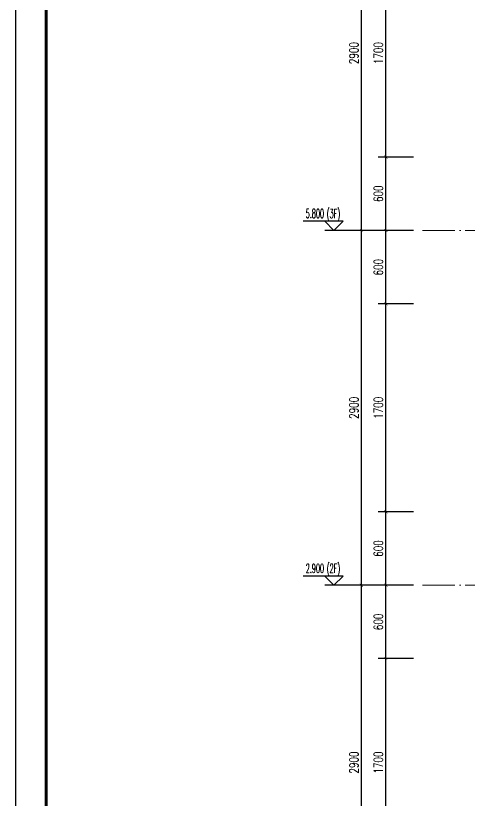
# Model space of a CAD drawing. Extents: x -655480 to 203344, y -294099 to 287156.
# Drawn here: x 27628 to 31341, y 124426 to 130841 of the extents above; entities that cross this region are included whole.
import ezdxf

# ---------------------------------------------------------------- set-up
doc = ezdxf.new("R2010")
doc.units = 0
doc.header["$LTSCALE"] = 1000
doc.linetypes.add('DOTE', pattern=[2.42, 2, -0.2, 0.02, -0.2])
doc.layers.get('0').update_dxf_attribs({"linetype": 'CONTINUOUS'})
doc.layers.get('DEFPOINTS').update_dxf_attribs({"linetype": 'CONTINUOUS'})
for name, color, linetype in [('DIM_ELEV', 3, 'CONTINUOUS'), ('PUB_DIM', 3, 'CONTINUOUS'), ('PUB_TEXT', 2, 'CONTINUOUS')]:
    doc.layers.add(name, color=color, linetype=linetype)
doc.layers.add('DOTE', color=19, linetype='DOTE', lineweight=9)
doc.layers.add('图框', color=9, linetype='CONTINUOUS', lineweight=18)
doc.layers.add('yichutu', color=7, linetype='CONTINUOUS', true_color=0xffffff)
doc.styles.add('_TCH_DIM', font='SIMPLEX.shx', dxfattribs={"width": 0.7, "bigfont": 'GBCBIG.shx'})
doc.styles.add('_TCH_DIM_T3', font='SIMPLEX', dxfattribs={"width": 0.705882, "bigfont": 'GBCBIG'})
doc.dimstyles.new('_TCH_ARCH&&25', dxfattribs={"dimtxt": 74.375, "dimasz": 25, "dimexe": 62.5, "dimexo": 75, "dimgap": 25, "dimtad": 1, "dimdec": 0, "dimzin": 0, "dimdsep": 46, "dimtxsty": '_TCH_DIM_T3', "dimblk": 'ARCHTICK', "dimcen": 0.09, "dimclrt": 7, "dimazin": 0, "dimtfac": 1, "dimtdec": 0, "dimtix": 1, "dimtmove": 2, "dimatfit": 3, "dimldrblk": 'ARCHTICK', "dimfxl": 1, "dimtolj": 1, "dimtzin": 0, "dimarcsym": 0})

# ---------------------------------------------------------------- blocks, each defined once
blk = doc.blocks.new('GFDDDDRG')
at = {"layer": '图框'}
blk.add_lwpolyline([(923310, -107437), (923310, -159999), (893610, -159999), (893610, -107437)], close=True, dxfattribs=at)
blk.add_lwpolyline([(923310, -107437), (923310, -159999), (893610, -159999), (893610, -107437)], close=True, dxfattribs=at)
at = {"layer": '图框', "const_width": 50}
blk.add_lwpolyline([(894110, -159499), (922810, -159499), (922810, -108687), (894110, -108687)], close=True, dxfattribs=at)
blk = doc.blocks.new('yct-1051-594-26275-14850-25-1002.0')
at = {"layer": 'yichutu', "color": 7, "true_color": 0xffffff}
blk.add_lwpolyline([(0, 0), (0, 14850), (26275, 14850), (26275, 0)], close=True, dxfattribs=at)
blk = doc.blocks.new('_ArchTick')
at = {"color": 0, "linetype": 'ByBlock', "const_width": 0.15}
blk.add_lwpolyline([(-0.5, -0.5), (0.5, 0.5)], dxfattribs=at)
blk = doc.blocks.new('*D2809')
at = {"layer": 'DEFPOINTS', "color": 0, "transparency": 16777216}
for p in [(30658.4, 125584.6), (30958.4, 125584.6), (30958.4, 123884.6)]:
    blk.add_point(p, dxfattribs=at)
at = {"layer": 'PUB_DIM', "color": 0, "lineweight": -2, "transparency": 16777216}
for p, q in [((30883.4, 125584.6), (30595.9, 125584.6)), ((30658.4, 123884.6), (30658.4, 125584.6)), ((30883.4, 123884.6), (30595.9, 123884.6))]:
    blk.add_line(p, q, dxfattribs=at)
at = {"layer": 'PUB_DIM', "color": 0, "lineweight": -2, "transparency": 16777216, "xscale": 25, "yscale": 25, "zscale": 25}
for p, rotation in [((30658.4, 125584.6), 90), ((30658.4, 123884.6), 270)]:
    blk.add_blockref('_ArchTick', p, dxfattribs=dict(at, rotation=rotation))
at = {"layer": 'PUB_DIM', "color": 7, "transparency": 16777216, "insert": (30596.2, 124734.6), "char_height": 74.38, "attachment_point": 5, "rotation": 90, "style": '_TCH_DIM_T3'}
blk.add_mtext('\\A1;1700', dxfattribs=at)
blk = doc.blocks.new('*D2811')
at = {"layer": 'DEFPOINTS', "color": 0, "transparency": 16777216}
for p in [(30458.4, 126184.6), (30958.4, 126184.6), (30958.4, 123284.6)]:
    blk.add_point(p, dxfattribs=at)
at = {"layer": 'PUB_DIM', "color": 0, "lineweight": -2, "transparency": 16777216}
for p, q in [((30883.4, 126184.6), (30395.9, 126184.6)), ((30458.4, 123284.6), (30458.4, 126184.6)), ((30883.4, 123284.6), (30395.9, 123284.6))]:
    blk.add_line(p, q, dxfattribs=at)
at = {"layer": 'PUB_DIM', "color": 0, "lineweight": -2, "transparency": 16777216, "xscale": 25, "yscale": 25, "zscale": 25}
for p, rotation in [((30458.4, 126184.6), 90), ((30458.4, 123284.6), 270)]:
    blk.add_blockref('_ArchTick', p, dxfattribs=dict(at, rotation=rotation))
at = {"layer": 'PUB_DIM', "color": 7, "transparency": 16777216, "insert": (30396.2, 124734.6), "char_height": 74.38, "attachment_point": 5, "rotation": 90, "style": '_TCH_DIM_T3'}
blk.add_mtext('\\A1;2900', dxfattribs=at)
blk = doc.blocks.new('*D2900')
at = {"layer": 'DEFPOINTS', "color": 0, "transparency": 16777216}
for p in [(30658.4, 126184.6), (30958.4, 126184.6), (30958.4, 125584.6)]:
    blk.add_point(p, dxfattribs=at)
at = {"layer": 'PUB_DIM', "color": 0, "lineweight": -2, "transparency": 16777216}
for p, q in [((30883.4, 126184.6), (30595.9, 126184.6)), ((30658.4, 125584.6), (30658.4, 126184.6)), ((30883.4, 125584.6), (30595.9, 125584.6))]:
    blk.add_line(p, q, dxfattribs=at)
at = {"layer": 'PUB_DIM', "color": 0, "lineweight": -2, "transparency": 16777216, "xscale": 25, "yscale": 25, "zscale": 25}
for p, rotation in [((30658.4, 126184.6), 90), ((30658.4, 125584.6), 270)]:
    blk.add_blockref('_ArchTick', p, dxfattribs=dict(at, rotation=rotation))
at = {"layer": 'PUB_DIM', "color": 7, "transparency": 16777216, "insert": (30596.2, 125884.6), "char_height": 74.38, "attachment_point": 5, "rotation": 90, "style": '_TCH_DIM_T3'}
blk.add_mtext('\\A1;600', dxfattribs=at)
blk = doc.blocks.new('*D2901')
at = {"layer": 'DEFPOINTS', "color": 0, "transparency": 16777216}
for p in [(30658.4, 126784.6), (30958.4, 126784.6), (30958.4, 126184.6)]:
    blk.add_point(p, dxfattribs=at)
at = {"layer": 'PUB_DIM', "color": 0, "lineweight": -2, "transparency": 16777216}
for p, q in [((30883.4, 126784.6), (30595.9, 126784.6)), ((30658.4, 126184.6), (30658.4, 126784.6)), ((30883.4, 126184.6), (30595.9, 126184.6))]:
    blk.add_line(p, q, dxfattribs=at)
at = {"layer": 'PUB_DIM', "color": 0, "lineweight": -2, "transparency": 16777216, "xscale": 25, "yscale": 25, "zscale": 25}
for p, rotation in [((30658.4, 126784.6), 90), ((30658.4, 126184.6), 270)]:
    blk.add_blockref('_ArchTick', p, dxfattribs=dict(at, rotation=rotation))
at = {"layer": 'PUB_DIM', "color": 7, "transparency": 16777216, "insert": (30596.2, 126484.6), "char_height": 74.38, "attachment_point": 5, "rotation": 90, "style": '_TCH_DIM_T3'}
blk.add_mtext('\\A1;600', dxfattribs=at)
blk = doc.blocks.new('*D2902')
at = {"layer": 'DEFPOINTS', "color": 0, "transparency": 16777216}
for p in [(30658.4, 128484.6), (30958.4, 128484.6), (30958.4, 126784.6)]:
    blk.add_point(p, dxfattribs=at)
at = {"layer": 'PUB_DIM', "color": 0, "lineweight": -2, "transparency": 16777216}
for p, q in [((30883.4, 128484.6), (30595.9, 128484.6)), ((30658.4, 126784.6), (30658.4, 128484.6)), ((30883.4, 126784.6), (30595.9, 126784.6))]:
    blk.add_line(p, q, dxfattribs=at)
at = {"layer": 'PUB_DIM', "color": 0, "lineweight": -2, "transparency": 16777216, "xscale": 25, "yscale": 25, "zscale": 25}
for p, rotation in [((30658.4, 128484.6), 90), ((30658.4, 126784.6), 270)]:
    blk.add_blockref('_ArchTick', p, dxfattribs=dict(at, rotation=rotation))
at = {"layer": 'PUB_DIM', "color": 7, "transparency": 16777216, "insert": (30596.2, 127634.6), "char_height": 74.38, "attachment_point": 5, "rotation": 90, "style": '_TCH_DIM_T3'}
blk.add_mtext('\\A1;1700', dxfattribs=at)
blk = doc.blocks.new('*D2903')
at = {"layer": 'DEFPOINTS', "color": 0, "transparency": 16777216}
for p in [(30658.4, 129084.6), (30958.4, 129084.6), (30958.4, 128484.6)]:
    blk.add_point(p, dxfattribs=at)
at = {"layer": 'PUB_DIM', "color": 0, "lineweight": -2, "transparency": 16777216}
for p, q in [((30883.4, 129084.6), (30595.9, 129084.6)), ((30658.4, 128484.6), (30658.4, 129084.6)), ((30883.4, 128484.6), (30595.9, 128484.6))]:
    blk.add_line(p, q, dxfattribs=at)
at = {"layer": 'PUB_DIM', "color": 0, "lineweight": -2, "transparency": 16777216, "xscale": 25, "yscale": 25, "zscale": 25}
for p, rotation in [((30658.4, 129084.6), 90), ((30658.4, 128484.6), 270)]:
    blk.add_blockref('_ArchTick', p, dxfattribs=dict(at, rotation=rotation))
at = {"layer": 'PUB_DIM', "color": 7, "transparency": 16777216, "insert": (30596.2, 128784.6), "char_height": 74.38, "attachment_point": 5, "rotation": 90, "style": '_TCH_DIM_T3'}
blk.add_mtext('\\A1;600', dxfattribs=at)
blk = doc.blocks.new('*D2904')
at = {"layer": 'DEFPOINTS', "color": 0, "transparency": 16777216}
for p in [(30658.4, 129684.6), (30958.4, 129684.6), (30958.4, 129084.6)]:
    blk.add_point(p, dxfattribs=at)
at = {"layer": 'PUB_DIM', "color": 0, "lineweight": -2, "transparency": 16777216}
for p, q in [((30883.4, 129684.6), (30595.9, 129684.6)), ((30658.4, 129084.6), (30658.4, 129684.6)), ((30883.4, 129084.6), (30595.9, 129084.6))]:
    blk.add_line(p, q, dxfattribs=at)
at = {"layer": 'PUB_DIM', "color": 0, "lineweight": -2, "transparency": 16777216, "xscale": 25, "yscale": 25, "zscale": 25}
for p, rotation in [((30658.4, 129684.6), 90), ((30658.4, 129084.6), 270)]:
    blk.add_blockref('_ArchTick', p, dxfattribs=dict(at, rotation=rotation))
at = {"layer": 'PUB_DIM', "color": 7, "transparency": 16777216, "insert": (30596.2, 129384.6), "char_height": 74.38, "attachment_point": 5, "rotation": 90, "style": '_TCH_DIM_T3'}
blk.add_mtext('\\A1;600', dxfattribs=at)
blk = doc.blocks.new('*D2905')
at = {"layer": 'DEFPOINTS', "color": 0, "transparency": 16777216}
for p in [(30658.4, 131384.6), (30958.4, 131384.6), (30958.4, 129684.6)]:
    blk.add_point(p, dxfattribs=at)
at = {"layer": 'PUB_DIM', "color": 0, "lineweight": -2, "transparency": 16777216}
for p, q in [((30883.4, 131384.6), (30595.9, 131384.6)), ((30658.4, 129684.6), (30658.4, 131384.6)), ((30883.4, 129684.6), (30595.9, 129684.6))]:
    blk.add_line(p, q, dxfattribs=at)
at = {"layer": 'PUB_DIM', "color": 0, "lineweight": -2, "transparency": 16777216, "xscale": 25, "yscale": 25, "zscale": 25}
for p, rotation in [((30658.4, 131384.6), 90), ((30658.4, 129684.6), 270)]:
    blk.add_blockref('_ArchTick', p, dxfattribs=dict(at, rotation=rotation))
at = {"layer": 'PUB_DIM', "color": 7, "transparency": 16777216, "insert": (30596.2, 130534.6), "char_height": 74.38, "attachment_point": 5, "rotation": 90, "style": '_TCH_DIM_T3'}
blk.add_mtext('\\A1;1700', dxfattribs=at)
blk = doc.blocks.new('*D2914')
at = {"layer": 'DEFPOINTS', "color": 0, "transparency": 16777216}
for p in [(30458.4, 129084.6), (30958.4, 129084.6), (30958.4, 126184.6)]:
    blk.add_point(p, dxfattribs=at)
at = {"layer": 'PUB_DIM', "color": 0, "lineweight": -2, "transparency": 16777216}
for p, q in [((30883.4, 129084.6), (30395.9, 129084.6)), ((30458.4, 126184.6), (30458.4, 129084.6)), ((30883.4, 126184.6), (30395.9, 126184.6))]:
    blk.add_line(p, q, dxfattribs=at)
at = {"layer": 'PUB_DIM', "color": 0, "lineweight": -2, "transparency": 16777216, "xscale": 25, "yscale": 25, "zscale": 25}
for p, rotation in [((30458.4, 129084.6), 90), ((30458.4, 126184.6), 270)]:
    blk.add_blockref('_ArchTick', p, dxfattribs=dict(at, rotation=rotation))
at = {"layer": 'PUB_DIM', "color": 7, "transparency": 16777216, "insert": (30396.2, 127634.6), "char_height": 74.38, "attachment_point": 5, "rotation": 90, "style": '_TCH_DIM_T3'}
blk.add_mtext('\\A1;2900', dxfattribs=at)
blk = doc.blocks.new('*D2915')
at = {"layer": 'DEFPOINTS', "color": 0, "transparency": 16777216}
for p in [(30458.4, 131984.6), (30958.4, 131984.6), (30958.4, 129084.6)]:
    blk.add_point(p, dxfattribs=at)
at = {"layer": 'PUB_DIM', "color": 0, "lineweight": -2, "transparency": 16777216}
for p, q in [((30883.4, 131984.6), (30395.9, 131984.6)), ((30458.4, 129084.6), (30458.4, 131984.6)), ((30883.4, 129084.6), (30395.9, 129084.6))]:
    blk.add_line(p, q, dxfattribs=at)
at = {"layer": 'PUB_DIM', "color": 0, "lineweight": -2, "transparency": 16777216, "xscale": 25, "yscale": 25, "zscale": 25}
for p, rotation in [((30458.4, 131984.6), 90), ((30458.4, 129084.6), 270)]:
    blk.add_blockref('_ArchTick', p, dxfattribs=dict(at, rotation=rotation))
at = {"layer": 'PUB_DIM', "color": 7, "transparency": 16777216, "insert": (30396.2, 130534.6), "char_height": 74.38, "attachment_point": 5, "rotation": 90, "style": '_TCH_DIM_T3'}
blk.add_mtext('\\A1;2900', dxfattribs=at)
blk = doc.blocks.new('20210902.15310509')
at = {"layer": 'DOTE', "color": 1, "linetype": 'DOTE', "ltscale": 0.2}
for p, q in [((81211.7, -126345.9), (78043, -126345.9)), ((81211.7, -129245.9), (78043, -129245.9))]:
    blk.add_line(p, q, dxfattribs=at)

msp = doc.modelspace()

# ---------------------------------------------------------------- linework, layer by layer
at = {"layer": 'DIM_ELEV'}
for p, q in [((30308.36, 129159.56), (29980.36, 129159.56)), ((30233.36, 129084.56), (30158.36, 129159.56)), ((30233.36, 129084.56), (30308.36, 129159.56)), ((30658.36, 129084.56), (30158.36, 129084.56))]:
    msp.add_line(p, q, dxfattribs=at)
at = {"layer": 'DIM_ELEV', "color": 1}
for p, q in [((30308.36, 126259.56), (29980.36, 126259.56)), ((30233.36, 126184.56), (30158.36, 126259.56)), ((30233.36, 126184.56), (30308.36, 126259.56)), ((30658.36, 126184.56), (30158.36, 126184.56))]:
    msp.add_line(p, q, dxfattribs=at)

# ---------------------------------------------------------------- block references
at = {"xscale": 0.5, "yscale": 0.5, "zscale": 0.5}
msp.add_blockref('GFDDDDRG', (-419176.43, 198011.07), dxfattribs=at)
at = {"layer": 'DOTE'}
msp.add_blockref('20210902.15310509', (-47084.63, 255430.45), dxfattribs=at)
at = {"layer": 'yichutu', "rotation": 270}
msp.add_blockref('yct-1051-594-26275-14850-25-1002.0', (27628.46, 144292.59), dxfattribs=at)

# ---------------------------------------------------------------- texts
at = {"layer": 'PUB_TEXT', "style": '_TCH_DIM', "width": 0.494118}
for s, p in [('5.800', (30002.26, 129185.81)), ('(3F)', (30174.41, 129184.59))]:
    msp.add_text(s, height=74.375, dxfattribs=at).set_placement(p)
at = {"layer": 'PUB_TEXT', "color": 1, "style": '_TCH_DIM', "width": 0.494118}
for s, p in [('(2F)', (30174.41, 126284.59)), ('2.900', (30002.26, 126285.81))]:
    msp.add_text(s, height=74.375, dxfattribs=at).set_placement(p)

# ---------------------------------------------------------------- dimensions: what is measured, and where the dimension line sits
at = {"layer": 'PUB_DIM'}
for p1, p2, distance, picture, middle in [((30958.36, 129084.56), (30958.36, 131984.56), 500, '*D2915', (30396.17, 130534.56)), ((30958.36, 129684.56), (30958.36, 131384.56), 300, '*D2905', (30596.17, 130534.56)), ((30958.36, 129084.56), (30958.36, 129684.56), 300, '*D2904', (30596.17, 129384.56)), ((30958.36, 126184.56), (30958.36, 129084.56), 500, '*D2914', (30396.17, 127634.56)), ((30958.36, 128484.56), (30958.36, 129084.56), 300, '*D2903', (30596.17, 128784.56)), ((30958.36, 126784.56), (30958.36, 128484.56), 300, '*D2902', (30596.17, 127634.56)), ((30958.36, 126184.56), (30958.36, 126784.56), 300, '*D2901', (30596.17, 126484.56)), ((30958.36, 123284.56), (30958.36, 126184.56), 500, '*D2811', (30396.17, 124734.56)), ((30958.36, 125584.56), (30958.36, 126184.56), 300, '*D2900', (30596.17, 125884.56)), ((30958.36, 123884.56), (30958.36, 125584.56), 300, '*D2809', (30596.17, 124734.56))]:
    dim = msp.add_aligned_dim(p1=p1, p2=p2, distance=distance, dimstyle='_TCH_ARCH&&25', dxfattribs=at)
    dim.commit()
    dim.dimension.update_dxf_attribs({"geometry": picture, "text_midpoint": middle})

doc.saveas('drawing.dxf')
